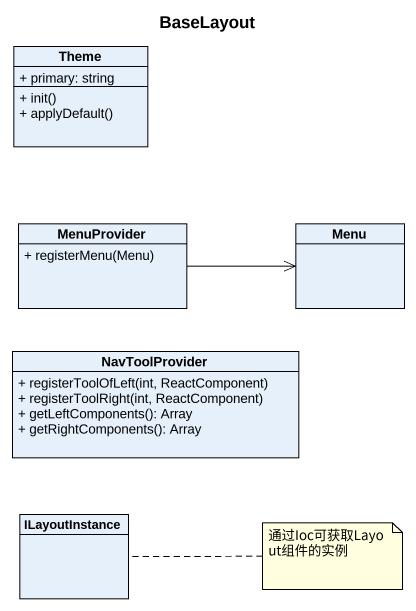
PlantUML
@startuml
title BaseLayout
hide circle
hide empty members
skinparam classAttributeIconSize 0
class Theme {
  + primary: string
  + init()
  + applyDefault()
}
class MenuProvider {
  + registerMenu(Menu)
}
class Menu
class NavToolProvider {
  + registerToolOfLeft(int, ReactComponent)
  + registerToolRight(int, ReactComponent)
  + getLeftComponents(): Array
  + getRightComponents(): Array
}
class ILayoutInstance
MenuProvider -right-> Menu
note right of ILayoutInstance : 通过Ioc可获取Layout组件的实例
@enduml
